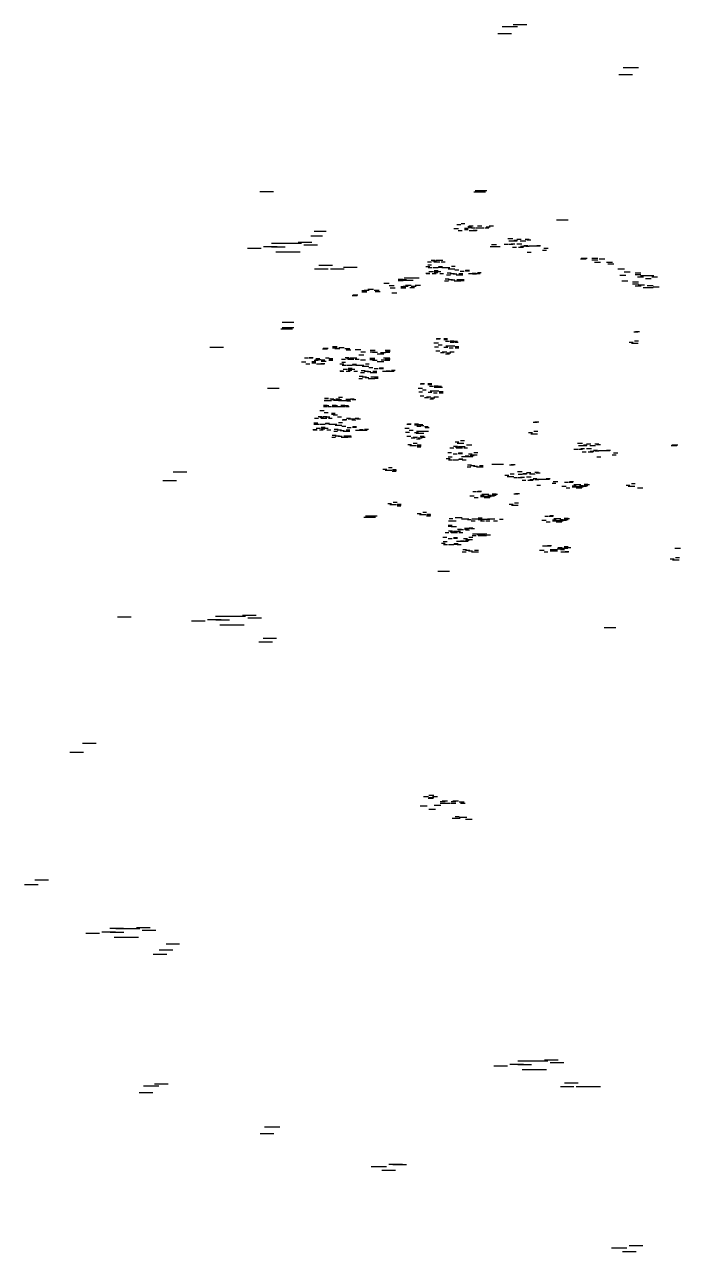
# Model space of a CAD drawing. Header units: metres. Extents: x 2661608.4 to 2661647.8, y 1209465.2 to 1209500.7.
# Drawn here: x 2661608.44 to 2661625.27, y 1209469.25 to 1209500.73 of the extents above; entities that cross this region are included whole.
import ezdxf

# ---------------------------------------------------------------- set-up
doc = ezdxf.new("R2010")
doc.units = ezdxf.units.M

msp = doc.modelspace()

# ---------------------------------------------------------------- linework, layer by layer
for p, q in [((2661620.687, 1209500.676), (2661621.037, 1209500.676)), ((2661620.731, 1209500.676), (2661621.081, 1209500.676)), ((2661620.971, 1209500.73), (2661621.321, 1209500.73)), ((2661620.577, 1209500.503), (2661620.927, 1209500.503)), ((2661623.795, 1209499.624), (2661624.145, 1209499.624)), ((2661623.839, 1209499.624), (2661624.189, 1209499.624)), ((2661623.685, 1209499.451), (2661624.035, 1209499.451)), ((2661614.474, 1209496.45), (2661614.824, 1209496.45)), ((2661620.001, 1209496.47), (2661620.301, 1209496.47)), ((2661619.961, 1209496.434), (2661620.261, 1209496.434)), ((2661619.453, 1209495.493), (2661619.553, 1209495.493)), ((2661619.467, 1209495.493), (2661619.567, 1209495.493)), ((2661619.526, 1209495.597), (2661619.626, 1209495.597)), ((2661619.636, 1209495.629), (2661619.736, 1209495.629)), ((2661619.722, 1209495.503), (2661619.822, 1209495.503)), ((2661619.806, 1209495.544), (2661619.906, 1209495.544)), ((2661619.818, 1209495.524), (2661619.918, 1209495.524)), ((2661619.832, 1209495.561), (2661619.932, 1209495.561)), ((2661619.844, 1209495.561), (2661619.944, 1209495.561)), ((2661619.905, 1209495.512), (2661620.005, 1209495.512)), ((2661620.025, 1209495.512), (2661620.125, 1209495.512)), ((2661620.057, 1209495.561), (2661620.157, 1209495.561)), ((2661620.069, 1209495.561), (2661620.169, 1209495.561)), ((2661620.13, 1209495.512), (2661620.23, 1209495.512)), ((2661620.251, 1209495.512), (2661620.351, 1209495.512)), ((2661620.282, 1209495.538), (2661620.382, 1209495.538)), ((2661620.36, 1209495.561), (2661620.46, 1209495.561)), ((2661620.372, 1209495.561), (2661620.472, 1209495.561)), ((2661622.084, 1209495.716), (2661622.384, 1209495.716)), ((2661615.784, 1209495.306), (2661616.084, 1209495.306)), ((2661615.871, 1209495.429), (2661616.171, 1209495.429)), ((2661619.566, 1209495.444), (2661619.666, 1209495.444)), ((2661619.722, 1209495.473), (2661619.822, 1209495.473)), ((2661619.841, 1209495.444), (2661619.941, 1209495.444)), ((2661619.935, 1209495.444), (2661620.035, 1209495.444)), ((2661619.948, 1209495.456), (2661620.048, 1209495.456)), ((2661620.839, 1209495.243), (2661620.939, 1209495.243)), ((2661620.865, 1209495.243), (2661620.965, 1209495.243)), ((2661620.974, 1209495.183), (2661621.074, 1209495.183)), ((2661620.987, 1209495.195), (2661621.087, 1209495.195)), ((2661621.069, 1209495.219), (2661621.169, 1209495.219)), ((2661621.081, 1209495.219), (2661621.181, 1209495.219)), ((2661621.151, 1209495.183), (2661621.251, 1209495.183)), ((2661621.197, 1209495.183), (2661621.297, 1209495.183)), ((2661621.284, 1209495.226), (2661621.384, 1209495.226)), ((2661621.325, 1209495.206), (2661621.425, 1209495.206)), ((2661614.155, 1209494.995), (2661614.505, 1209494.995)), ((2661614.569, 1209495.033), (2661614.919, 1209495.033)), ((2661614.773, 1209495.122), (2661615.123, 1209495.122)), ((2661614.776, 1209495.026), (2661615.126, 1209495.026)), ((2661614.883, 1209494.898), (2661615.233, 1209494.898)), ((2661614.922, 1209495.12), (2661615.272, 1209495.12)), ((2661615.155, 1209494.898), (2661615.505, 1209494.898)), ((2661615.194, 1209495.12), (2661615.544, 1209495.12)), ((2661615.459, 1209495.146), (2661615.809, 1209495.146)), ((2661615.6, 1209495.076), (2661615.95, 1209495.076)), ((2661620.385, 1209495.035), (2661620.51, 1209495.035)), ((2661620.421, 1209495.086), (2661620.546, 1209495.086)), ((2661620.516, 1209495.035), (2661620.641, 1209495.035)), ((2661620.744, 1209495.091), (2661620.844, 1209495.091)), ((2661620.861, 1209495.177), (2661620.961, 1209495.177)), ((2661620.861, 1209495.091), (2661620.961, 1209495.091)), ((2661620.919, 1209495.102), (2661621.019, 1209495.102)), ((2661620.959, 1209495.018), (2661621.059, 1209495.018)), ((2661621.068, 1209495.105), (2661621.168, 1209495.105)), ((2661621.094, 1209495.105), (2661621.194, 1209495.105)), ((2661621.106, 1209495.018), (2661621.206, 1209495.018)), ((2661621.136, 1209495.018), (2661621.236, 1209495.018)), ((2661621.162, 1209495.04), (2661621.262, 1209495.04)), ((2661621.246, 1209495.062), (2661621.346, 1209495.062)), ((2661621.287, 1209495.042), (2661621.387, 1209495.042)), ((2661621.334, 1209494.892), (2661621.434, 1209494.892)), ((2661621.372, 1209495.049), (2661621.472, 1209495.049)), ((2661621.472, 1209495.049), (2661621.572, 1209495.049)), ((2661621.565, 1209495.049), (2661621.665, 1209495.049)), ((2661621.578, 1209495.06), (2661621.678, 1209495.06)), ((2661621.729, 1209494.942), (2661621.829, 1209494.942)), ((2661621.76, 1209494.991), (2661621.86, 1209494.991)), ((2661621.773, 1209494.991), (2661621.873, 1209494.991)), ((2661615.99, 1209494.552), (2661616.34, 1209494.552)), ((2661618.774, 1209494.645), (2661618.874, 1209494.645)), ((2661618.781, 1209494.568), (2661618.881, 1209494.568)), ((2661618.867, 1209494.688), (2661618.967, 1209494.688)), ((2661618.907, 1209494.668), (2661619.007, 1209494.668)), ((2661618.935, 1209494.645), (2661619.035, 1209494.645)), ((2661618.993, 1209494.682), (2661619.093, 1209494.682)), ((2661618.993, 1209494.645), (2661619.093, 1209494.645)), ((2661619.055, 1209494.681), (2661619.155, 1209494.681)), ((2661619.067, 1209494.681), (2661619.167, 1209494.681)), ((2661619.129, 1209494.645), (2661619.229, 1209494.645)), ((2661622.698, 1209494.715), (2661622.848, 1209494.715)), ((2661622.718, 1209494.733), (2661622.868, 1209494.733)), ((2661622.991, 1209494.736), (2661623.141, 1209494.736)), ((2661622.991, 1209494.691), (2661623.141, 1209494.691)), ((2661623.06, 1209494.63), (2661623.21, 1209494.63)), ((2661623.178, 1209494.72), (2661623.328, 1209494.72)), ((2661623.369, 1209494.63), (2661623.519, 1209494.63)), ((2661623.403, 1209494.59), (2661623.553, 1209494.59)), ((2661615.879, 1209494.46), (2661616.229, 1209494.46)), ((2661616.286, 1209494.46), (2661616.636, 1209494.46)), ((2661616.623, 1209494.501), (2661616.973, 1209494.501)), ((2661618.73, 1209494.352), (2661618.83, 1209494.352)), ((2661618.731, 1209494.525), (2661618.831, 1209494.525)), ((2661618.739, 1209494.34), (2661618.839, 1209494.34)), ((2661618.79, 1209494.493), (2661618.89, 1209494.493)), ((2661618.813, 1209494.39), (2661618.913, 1209494.39)), ((2661618.826, 1209494.39), (2661618.926, 1209494.39)), ((2661618.898, 1209494.34), (2661618.998, 1209494.34)), ((2661618.911, 1209494.493), (2661619.011, 1209494.493)), ((2661618.942, 1209494.369), (2661619.042, 1209494.369)), ((2661618.946, 1209494.415), (2661619.046, 1209494.415)), ((2661618.949, 1209494.493), (2661619.049, 1209494.493)), ((2661618.949, 1209494.395), (2661619.049, 1209494.395)), ((2661619.007, 1209494.39), (2661619.107, 1209494.39)), ((2661619.02, 1209494.39), (2661619.12, 1209494.39)), ((2661619.046, 1209494.504), (2661619.146, 1209494.504)), ((2661619.059, 1209494.519), (2661619.159, 1209494.519)), ((2661619.088, 1209494.34), (2661619.188, 1209494.34)), ((2661619.14, 1209494.493), (2661619.24, 1209494.493)), ((2661619.248, 1209494.493), (2661619.348, 1209494.493)), ((2661619.266, 1209494.308), (2661619.366, 1209494.308)), ((2661619.28, 1209494.361), (2661619.38, 1209494.361)), ((2661619.305, 1209494.465), (2661619.405, 1209494.465)), ((2661619.353, 1209494.345), (2661619.453, 1209494.345)), ((2661619.366, 1209494.345), (2661619.466, 1209494.345)), ((2661619.376, 1209494.465), (2661619.476, 1209494.465)), ((2661619.387, 1209494.529), (2661619.487, 1209494.529)), ((2661619.431, 1209494.33), (2661619.531, 1209494.33)), ((2661619.475, 1209494.438), (2661619.575, 1209494.438)), ((2661619.509, 1209494.308), (2661619.609, 1209494.308)), ((2661619.58, 1209494.344), (2661619.68, 1209494.344)), ((2661619.58, 1209494.308), (2661619.68, 1209494.308)), ((2661619.614, 1209494.406), (2661619.714, 1209494.406)), ((2661619.745, 1209494.42), (2661619.845, 1209494.42)), ((2661619.75, 1209494.413), (2661619.85, 1209494.413)), ((2661619.753, 1209494.429), (2661619.853, 1209494.429)), ((2661619.828, 1209494.339), (2661619.928, 1209494.339)), ((2661619.924, 1209494.35), (2661620.024, 1209494.35)), ((2661619.931, 1209494.337), (2661620.031, 1209494.337)), ((2661620.022, 1209494.339), (2661620.122, 1209494.339)), ((2661620.054, 1209494.365), (2661620.154, 1209494.365)), ((2661623.657, 1209494.461), (2661623.807, 1209494.461)), ((2661623.677, 1209494.461), (2661623.827, 1209494.461)), ((2661623.711, 1209494.301), (2661623.861, 1209494.301)), ((2661623.825, 1209494.388), (2661623.975, 1209494.388)), ((2661624.099, 1209494.361), (2661624.249, 1209494.361)), ((2661624.099, 1209494.315), (2661624.249, 1209494.315)), ((2661624.166, 1209494.26), (2661624.316, 1209494.26)), ((2661624.238, 1209494.289), (2661624.388, 1209494.289)), ((2661624.257, 1209494.289), (2661624.407, 1209494.289)), ((2661624.413, 1209494.289), (2661624.563, 1209494.289)), ((2661624.432, 1209494.289), (2661624.582, 1209494.289)), ((2661624.53, 1209494.254), (2661624.68, 1209494.254)), ((2661617.247, 1209493.94), (2661617.372, 1209493.94)), ((2661617.262, 1209493.94), (2661617.387, 1209493.94)), ((2661617.651, 1209494.095), (2661617.776, 1209494.095)), ((2661617.668, 1209494.095), (2661617.793, 1209494.095)), ((2661617.791, 1209494.035), (2661617.916, 1209494.035)), ((2661617.821, 1209493.975), (2661617.946, 1209493.975)), ((2661618.022, 1209494.198), (2661618.147, 1209494.198)), ((2661618.022, 1209494.16), (2661618.147, 1209494.16)), ((2661618.095, 1209494.011), (2661618.22, 1209494.011)), ((2661618.095, 1209493.973), (2661618.22, 1209493.973)), ((2661618.114, 1209494.191), (2661618.239, 1209494.191)), ((2661618.152, 1209494.019), (2661618.277, 1209494.019)), ((2661618.162, 1209494.169), (2661618.287, 1209494.169)), ((2661618.176, 1209494.231), (2661618.301, 1209494.231)), ((2661618.192, 1209494.231), (2661618.317, 1209494.231)), ((2661618.212, 1209494.044), (2661618.337, 1209494.044)), ((2661618.228, 1209494.044), (2661618.353, 1209494.044)), ((2661618.282, 1209494.169), (2661618.407, 1209494.169)), ((2661618.318, 1209493.982), (2661618.443, 1209493.982)), ((2661618.322, 1209494.231), (2661618.447, 1209494.231)), ((2661618.338, 1209494.231), (2661618.463, 1209494.231)), ((2661618.358, 1209494.015), (2661618.483, 1209494.015)), ((2661618.419, 1209494.231), (2661618.544, 1209494.231)), ((2661618.435, 1209494.231), (2661618.56, 1209494.231)), ((2661618.455, 1209494.044), (2661618.58, 1209494.044)), ((2661618.471, 1209494.044), (2661618.596, 1209494.044)), ((2661619.215, 1209494.156), (2661619.315, 1209494.156)), ((2661619.228, 1209494.209), (2661619.328, 1209494.209)), ((2661619.302, 1209494.192), (2661619.402, 1209494.192)), ((2661619.315, 1209494.192), (2661619.415, 1209494.192)), ((2661619.379, 1209494.178), (2661619.479, 1209494.178)), ((2661619.458, 1209494.156), (2661619.558, 1209494.156)), ((2661619.529, 1209494.191), (2661619.629, 1209494.191)), ((2661619.529, 1209494.156), (2661619.629, 1209494.156)), ((2661619.617, 1209494.192), (2661619.717, 1209494.192)), ((2661619.618, 1209494.165), (2661619.718, 1209494.165)), ((2661623.764, 1209494.151), (2661623.914, 1209494.151)), ((2661624.038, 1209494.127), (2661624.188, 1209494.127)), ((2661624.038, 1209494.081), (2661624.188, 1209494.081)), ((2661624.105, 1209494.026), (2661624.255, 1209494.026)), ((2661624.177, 1209494.055), (2661624.327, 1209494.055)), ((2661624.196, 1209494.055), (2661624.346, 1209494.055)), ((2661624.304, 1209493.981), (2661624.454, 1209493.981)), ((2661624.365, 1209494.215), (2661624.515, 1209494.215)), ((2661624.411, 1209494.034), (2661624.561, 1209494.034)), ((2661624.411, 1209493.981), (2661624.561, 1209493.981)), ((2661624.565, 1209493.999), (2661624.715, 1209493.999)), ((2661616.845, 1209493.781), (2661616.97, 1209493.781)), ((2661616.862, 1209493.796), (2661616.987, 1209493.796)), ((2661617.091, 1209493.907), (2661617.216, 1209493.907)), ((2661617.091, 1209493.869), (2661617.216, 1209493.869)), ((2661617.15, 1209493.911), (2661617.275, 1209493.911)), ((2661617.407, 1209493.911), (2661617.532, 1209493.911)), ((2661617.435, 1209493.878), (2661617.56, 1209493.878)), ((2661617.864, 1209493.85), (2661617.989, 1209493.85)), ((2661615.048, 1209493.097), (2661615.348, 1209493.097)), ((2661615.009, 1209492.923), (2661615.309, 1209492.923)), ((2661615.048, 1209492.959), (2661615.348, 1209492.959)), ((2661618.995, 1209492.663), (2661619.095, 1209492.663)), ((2661619.008, 1209492.675), (2661619.108, 1209492.675)), ((2661619.19, 1209492.677), (2661619.29, 1209492.677)), ((2661624.072, 1209492.849), (2661624.172, 1209492.849)), ((2661624.115, 1209492.854), (2661624.215, 1209492.854)), ((2661613.19, 1209492.45), (2661613.54, 1209492.45)), ((2661616.081, 1209492.413), (2661616.206, 1209492.413)), ((2661616.098, 1209492.428), (2661616.223, 1209492.428)), ((2661616.334, 1209492.469), (2661616.459, 1209492.469)), ((2661616.334, 1209492.431), (2661616.459, 1209492.431)), ((2661616.399, 1209492.414), (2661616.524, 1209492.414)), ((2661616.496, 1209492.443), (2661616.621, 1209492.443)), ((2661616.511, 1209492.443), (2661616.636, 1209492.443)), ((2661616.656, 1209492.414), (2661616.781, 1209492.414)), ((2661616.684, 1209492.381), (2661616.809, 1209492.381)), ((2661616.921, 1209492.39), (2661617.046, 1209492.39)), ((2661616.938, 1209492.39), (2661617.063, 1209492.39)), ((2661617.304, 1209492.373), (2661617.429, 1209492.373)), ((2661617.691, 1209492.379), (2661617.816, 1209492.379)), ((2661617.694, 1209492.353), (2661617.819, 1209492.353)), ((2661618.939, 1209492.559), (2661619.039, 1209492.559)), ((2661618.953, 1209492.559), (2661619.053, 1209492.559)), ((2661618.958, 1209492.458), (2661619.058, 1209492.458)), ((2661618.992, 1209492.358), (2661619.092, 1209492.358)), ((2661619.052, 1209492.511), (2661619.152, 1209492.511)), ((2661619.19, 1209492.646), (2661619.29, 1209492.646)), ((2661619.196, 1209492.45), (2661619.296, 1209492.45)), ((2661619.236, 1209492.606), (2661619.336, 1209492.606)), ((2661619.248, 1209492.483), (2661619.348, 1209492.483)), ((2661619.261, 1209492.483), (2661619.361, 1209492.483)), ((2661619.333, 1209492.433), (2661619.433, 1209492.433)), ((2661619.353, 1209492.615), (2661619.453, 1209492.615)), ((2661619.353, 1209492.579), (2661619.453, 1209492.579)), ((2661619.365, 1209492.483), (2661619.465, 1209492.483)), ((2661619.377, 1209492.483), (2661619.477, 1209492.483)), ((2661619.442, 1209492.606), (2661619.542, 1209492.606)), ((2661619.465, 1209492.579), (2661619.565, 1209492.579)), ((2661619.482, 1209492.469), (2661619.582, 1209492.469)), ((2661619.482, 1209492.433), (2661619.582, 1209492.433)), ((2661623.951, 1209492.58), (2661624.051, 1209492.58)), ((2661624.009, 1209492.552), (2661624.109, 1209492.552)), ((2661624.079, 1209492.553), (2661624.179, 1209492.553)), ((2661624.09, 1209492.616), (2661624.19, 1209492.616)), ((2661615.542, 1209492.073), (2661615.642, 1209492.073)), ((2661615.556, 1209492.073), (2661615.656, 1209492.073)), ((2661615.615, 1209492.177), (2661615.715, 1209492.177)), ((2661615.73, 1209492.177), (2661615.83, 1209492.177)), ((2661615.743, 1209492.189), (2661615.843, 1209492.189)), ((2661615.811, 1209492.083), (2661615.911, 1209492.083)), ((2661615.811, 1209492.053), (2661615.911, 1209492.053)), ((2661615.864, 1209492.122), (2661615.964, 1209492.122)), ((2661615.895, 1209492.125), (2661615.995, 1209492.125)), ((2661615.914, 1209492.165), (2661616.014, 1209492.165)), ((2661615.928, 1209492.139), (2661616.028, 1209492.139)), ((2661615.941, 1209492.139), (2661616.041, 1209492.139)), ((2661616.037, 1209492.036), (2661616.137, 1209492.036)), ((2661616.045, 1209492.125), (2661616.145, 1209492.125)), ((2661616.045, 1209492.09), (2661616.145, 1209492.09)), ((2661616.079, 1209492.09), (2661616.179, 1209492.09)), ((2661616.154, 1209492.177), (2661616.254, 1209492.177)), ((2661616.243, 1209492.119), (2661616.343, 1209492.119)), ((2661616.247, 1209492.165), (2661616.347, 1209492.165)), ((2661616.25, 1209492.144), (2661616.35, 1209492.144)), ((2661616.568, 1209492.14), (2661616.668, 1209492.14)), ((2661616.575, 1209492.064), (2661616.675, 1209492.064)), ((2661616.661, 1209492.184), (2661616.761, 1209492.184)), ((2661616.701, 1209492.164), (2661616.801, 1209492.164)), ((2661616.729, 1209492.14), (2661616.829, 1209492.14)), ((2661616.787, 1209492.177), (2661616.887, 1209492.177)), ((2661616.787, 1209492.14), (2661616.887, 1209492.14)), ((2661616.849, 1209492.177), (2661616.949, 1209492.177)), ((2661616.861, 1209492.177), (2661616.961, 1209492.177)), ((2661616.923, 1209492.14), (2661617.023, 1209492.14)), ((2661617.013, 1209492.252), (2661617.138, 1209492.252)), ((2661617.056, 1209492.127), (2661617.181, 1209492.127)), ((2661617.061, 1209492.329), (2661617.186, 1209492.329)), ((2661617.299, 1209492.172), (2661617.424, 1209492.172)), ((2661617.299, 1209492.134), (2661617.424, 1209492.134)), ((2661617.304, 1209492.335), (2661617.429, 1209492.335)), ((2661617.362, 1209492.121), (2661617.487, 1209492.121)), ((2661617.367, 1209492.322), (2661617.492, 1209492.322)), ((2661617.48, 1209492.084), (2661617.605, 1209492.084)), ((2661617.485, 1209492.285), (2661617.61, 1209492.285)), ((2661617.528, 1209492.084), (2661617.653, 1209492.084)), ((2661617.533, 1209492.285), (2661617.658, 1209492.285)), ((2661617.573, 1209492.318), (2661617.698, 1209492.318)), ((2661617.584, 1209492.124), (2661617.709, 1209492.124)), ((2661617.647, 1209492.178), (2661617.772, 1209492.178)), ((2661617.68, 1209492.12), (2661617.805, 1209492.12)), ((2661617.685, 1209492.177), (2661617.81, 1209492.177)), ((2661617.686, 1209492.321), (2661617.811, 1209492.321)), ((2661617.688, 1209492.151), (2661617.813, 1209492.151)), ((2661619.106, 1209492.314), (2661619.206, 1209492.314)), ((2661619.154, 1209492.333), (2661619.254, 1209492.333)), ((2661619.167, 1209492.333), (2661619.267, 1209492.333)), ((2661619.239, 1209492.284), (2661619.339, 1209492.284)), ((2661619.271, 1209492.31), (2661619.371, 1209492.31)), ((2661619.348, 1209492.333), (2661619.448, 1209492.333)), ((2661619.361, 1209492.333), (2661619.461, 1209492.333)), ((2661615.655, 1209492.025), (2661615.755, 1209492.025)), ((2661615.93, 1209492.025), (2661616.03, 1209492.025)), ((2661616.024, 1209492.025), (2661616.124, 1209492.025)), ((2661616.524, 1209491.848), (2661616.624, 1209491.848)), ((2661616.525, 1209492.021), (2661616.625, 1209492.021)), ((2661616.532, 1209491.836), (2661616.632, 1209491.836)), ((2661616.584, 1209491.988), (2661616.684, 1209491.988)), ((2661616.607, 1209491.885), (2661616.707, 1209491.885)), ((2661616.62, 1209491.885), (2661616.72, 1209491.885)), ((2661616.692, 1209491.836), (2661616.792, 1209491.836)), ((2661616.705, 1209491.988), (2661616.805, 1209491.988)), ((2661616.736, 1209491.865), (2661616.836, 1209491.865)), ((2661616.74, 1209491.911), (2661616.84, 1209491.911)), ((2661616.742, 1209491.89), (2661616.842, 1209491.89)), ((2661616.743, 1209491.988), (2661616.843, 1209491.988)), ((2661616.801, 1209491.885), (2661616.901, 1209491.885)), ((2661616.814, 1209491.885), (2661616.914, 1209491.885)), ((2661616.84, 1209492), (2661616.94, 1209492)), ((2661616.853, 1209492.014), (2661616.953, 1209492.014)), ((2661616.882, 1209491.836), (2661616.982, 1209491.836)), ((2661616.934, 1209491.988), (2661617.034, 1209491.988)), ((2661617.042, 1209491.989), (2661617.142, 1209491.989)), ((2661617.06, 1209491.804), (2661617.16, 1209491.804)), ((2661617.073, 1209491.856), (2661617.173, 1209491.856)), ((2661617.099, 1209491.961), (2661617.199, 1209491.961)), ((2661617.147, 1209491.84), (2661617.247, 1209491.84)), ((2661617.16, 1209491.84), (2661617.26, 1209491.84)), ((2661617.17, 1209491.961), (2661617.27, 1209491.961)), ((2661617.181, 1209492.024), (2661617.281, 1209492.024)), ((2661617.225, 1209491.826), (2661617.325, 1209491.826)), ((2661617.269, 1209491.934), (2661617.369, 1209491.934)), ((2661617.303, 1209491.804), (2661617.403, 1209491.804)), ((2661617.374, 1209491.839), (2661617.474, 1209491.839)), ((2661617.374, 1209491.804), (2661617.474, 1209491.804)), ((2661617.408, 1209491.901), (2661617.508, 1209491.901)), ((2661617.538, 1209491.916), (2661617.638, 1209491.916)), ((2661617.544, 1209491.909), (2661617.644, 1209491.909)), ((2661617.547, 1209491.925), (2661617.647, 1209491.925)), ((2661617.622, 1209491.834), (2661617.722, 1209491.834)), ((2661617.718, 1209491.846), (2661617.818, 1209491.846)), ((2661617.725, 1209491.833), (2661617.825, 1209491.833)), ((2661617.816, 1209491.834), (2661617.916, 1209491.834)), ((2661617.848, 1209491.86), (2661617.948, 1209491.86)), ((2661617.009, 1209491.652), (2661617.109, 1209491.652)), ((2661617.022, 1209491.704), (2661617.122, 1209491.704)), ((2661617.096, 1209491.688), (2661617.196, 1209491.688)), ((2661617.108, 1209491.688), (2661617.208, 1209491.688)), ((2661617.173, 1209491.673), (2661617.273, 1209491.673)), ((2661617.251, 1209491.652), (2661617.351, 1209491.652)), ((2661617.323, 1209491.687), (2661617.423, 1209491.687)), ((2661617.323, 1209491.652), (2661617.423, 1209491.652)), ((2661617.411, 1209491.688), (2661617.511, 1209491.688)), ((2661617.412, 1209491.661), (2661617.512, 1209491.661)), ((2661618.532, 1209491.404), (2661618.632, 1209491.404)), ((2661618.545, 1209491.404), (2661618.645, 1209491.404)), ((2661618.587, 1209491.508), (2661618.687, 1209491.508)), ((2661618.6, 1209491.519), (2661618.7, 1209491.519)), ((2661618.783, 1209491.522), (2661618.883, 1209491.522)), ((2661618.783, 1209491.491), (2661618.883, 1209491.491)), ((2661618.829, 1209491.451), (2661618.929, 1209491.451)), ((2661618.946, 1209491.459), (2661619.046, 1209491.459)), ((2661618.946, 1209491.424), (2661619.046, 1209491.424)), ((2661619.035, 1209491.451), (2661619.135, 1209491.451)), ((2661619.057, 1209491.424), (2661619.157, 1209491.424)), ((2661614.672, 1209491.396), (2661614.972, 1209491.396)), ((2661616.134, 1209491.142), (2661616.234, 1209491.142)), ((2661616.134, 1209491.096), (2661616.234, 1209491.096)), ((2661616.269, 1209491.127), (2661616.369, 1209491.127)), ((2661616.309, 1209491.107), (2661616.409, 1209491.107)), ((2661616.364, 1209491.095), (2661616.464, 1209491.095)), ((2661616.403, 1209491.095), (2661616.503, 1209491.095)), ((2661616.424, 1209491.127), (2661616.524, 1209491.127)), ((2661616.465, 1209491.107), (2661616.565, 1209491.107)), ((2661616.493, 1209491.17), (2661616.593, 1209491.17)), ((2661616.679, 1209491.12), (2661616.779, 1209491.12)), ((2661616.68, 1209491.093), (2661616.78, 1209491.093)), ((2661616.718, 1209491.121), (2661616.818, 1209491.121)), ((2661616.797, 1209491.127), (2661616.897, 1209491.127)), ((2661616.838, 1209491.107), (2661616.938, 1209491.107)), ((2661618.55, 1209491.303), (2661618.65, 1209491.303)), ((2661618.584, 1209491.203), (2661618.684, 1209491.203)), ((2661618.644, 1209491.355), (2661618.744, 1209491.355)), ((2661618.698, 1209491.159), (2661618.798, 1209491.159)), ((2661618.746, 1209491.178), (2661618.846, 1209491.178)), ((2661618.759, 1209491.178), (2661618.859, 1209491.178)), ((2661618.788, 1209491.294), (2661618.888, 1209491.294)), ((2661618.831, 1209491.129), (2661618.931, 1209491.129)), ((2661618.84, 1209491.328), (2661618.94, 1209491.328)), ((2661618.853, 1209491.328), (2661618.953, 1209491.328)), ((2661618.863, 1209491.155), (2661618.963, 1209491.155)), ((2661618.925, 1209491.278), (2661619.025, 1209491.278)), ((2661618.94, 1209491.178), (2661619.04, 1209491.178)), ((2661618.953, 1209491.178), (2661619.053, 1209491.178)), ((2661618.957, 1209491.328), (2661619.057, 1209491.328)), ((2661618.969, 1209491.328), (2661619.069, 1209491.328)), ((2661619.074, 1209491.313), (2661619.174, 1209491.313)), ((2661619.074, 1209491.278), (2661619.174, 1209491.278)), ((2661616.015, 1209490.828), (2661616.115, 1209490.828)), ((2661616.028, 1209490.828), (2661616.128, 1209490.828)), ((2661616.105, 1209490.967), (2661616.205, 1209490.967)), ((2661616.105, 1209490.932), (2661616.205, 1209490.932)), ((2661616.121, 1209491.084), (2661616.221, 1209491.084)), ((2661616.127, 1209490.78), (2661616.227, 1209490.78)), ((2661616.143, 1209490.958), (2661616.243, 1209490.958)), ((2661616.213, 1209491.084), (2661616.313, 1209491.084)), ((2661616.216, 1209490.932), (2661616.316, 1209490.932)), ((2661616.33, 1209490.967), (2661616.43, 1209490.967)), ((2661616.33, 1209490.932), (2661616.43, 1209490.932)), ((2661616.368, 1209490.958), (2661616.468, 1209490.958)), ((2661616.441, 1209490.932), (2661616.541, 1209490.932)), ((2661616.493, 1209491.084), (2661616.593, 1209491.084)), ((2661616.524, 1209491.084), (2661616.624, 1209491.084)), ((2661616.555, 1209490.967), (2661616.655, 1209490.967)), ((2661616.555, 1209490.932), (2661616.655, 1209490.932)), ((2661616.601, 1209491.084), (2661616.701, 1209491.084)), ((2661616.644, 1209490.958), (2661616.744, 1209490.958)), ((2661616.667, 1209490.932), (2661616.767, 1209490.932)), ((2661616.708, 1209491.078), (2661616.808, 1209491.078)), ((2661615.86, 1209490.515), (2661615.96, 1209490.515)), ((2661615.86, 1209490.48), (2661615.96, 1209490.48)), ((2661615.878, 1209490.632), (2661615.978, 1209490.632)), ((2661615.893, 1209490.48), (2661615.993, 1209490.48)), ((2661615.97, 1209490.675), (2661616.07, 1209490.675)), ((2661616.01, 1209490.655), (2661616.11, 1209490.655)), ((2661616.014, 1209490.48), (2661616.114, 1209490.48)), ((2661616.038, 1209490.632), (2661616.138, 1209490.632)), ((2661616.052, 1209490.48), (2661616.152, 1209490.48)), ((2661616.096, 1209490.669), (2661616.196, 1209490.669)), ((2661616.096, 1209490.632), (2661616.196, 1209490.632)), ((2661616.149, 1209490.491), (2661616.249, 1209490.491)), ((2661616.158, 1209490.668), (2661616.258, 1209490.668)), ((2661616.162, 1209490.506), (2661616.262, 1209490.506)), ((2661616.171, 1209490.668), (2661616.271, 1209490.668)), ((2661616.232, 1209490.632), (2661616.332, 1209490.632)), ((2661616.243, 1209490.48), (2661616.343, 1209490.48)), ((2661616.31, 1209490.761), (2661616.41, 1209490.761)), ((2661616.31, 1209490.731), (2661616.41, 1209490.731)), ((2661616.351, 1209490.48), (2661616.451, 1209490.48)), ((2661616.357, 1209490.712), (2661616.457, 1209490.712)), ((2661616.37, 1209490.712), (2661616.47, 1209490.712)), ((2661616.469, 1209490.664), (2661616.569, 1209490.664)), ((2661616.49, 1209490.516), (2661616.59, 1209490.516)), ((2661616.589, 1209490.587), (2661616.689, 1209490.587)), ((2661616.602, 1209490.598), (2661616.702, 1209490.598)), ((2661616.697, 1209490.63), (2661616.797, 1209490.63)), ((2661616.737, 1209490.61), (2661616.837, 1209490.61)), ((2661616.813, 1209490.613), (2661616.913, 1209490.613)), ((2661616.835, 1209490.587), (2661616.935, 1209490.587)), ((2661616.915, 1209490.63), (2661617.015, 1209490.63)), ((2661616.955, 1209490.61), (2661617.055, 1209490.61)), ((2661618.247, 1209490.475), (2661618.347, 1209490.475)), ((2661618.26, 1209490.487), (2661618.36, 1209490.487)), ((2661618.442, 1209490.489), (2661618.542, 1209490.489)), ((2661618.442, 1209490.459), (2661618.542, 1209490.459)), ((2661618.552, 1209490.467), (2661618.652, 1209490.467)), ((2661621.489, 1209490.529), (2661621.589, 1209490.529)), ((2661621.532, 1209490.533), (2661621.632, 1209490.533)), ((2661615.833, 1209490.339), (2661615.933, 1209490.339)), ((2661615.842, 1209490.327), (2661615.942, 1209490.327)), ((2661615.916, 1209490.377), (2661616.016, 1209490.377)), ((2661615.929, 1209490.377), (2661616.029, 1209490.377)), ((2661616.001, 1209490.327), (2661616.101, 1209490.327)), ((2661616.045, 1209490.356), (2661616.145, 1209490.356)), ((2661616.049, 1209490.402), (2661616.149, 1209490.402)), ((2661616.052, 1209490.382), (2661616.152, 1209490.382)), ((2661616.111, 1209490.377), (2661616.211, 1209490.377)), ((2661616.123, 1209490.377), (2661616.223, 1209490.377)), ((2661616.192, 1209490.327), (2661616.292, 1209490.327)), ((2661616.318, 1209490.143), (2661616.418, 1209490.143)), ((2661616.331, 1209490.196), (2661616.431, 1209490.196)), ((2661616.37, 1209490.295), (2661616.47, 1209490.295)), ((2661616.383, 1209490.348), (2661616.483, 1209490.348)), ((2661616.405, 1209490.179), (2661616.505, 1209490.179)), ((2661616.409, 1209490.452), (2661616.509, 1209490.452)), ((2661616.418, 1209490.179), (2661616.518, 1209490.179)), ((2661616.457, 1209490.332), (2661616.557, 1209490.332)), ((2661616.469, 1209490.332), (2661616.569, 1209490.332)), ((2661616.479, 1209490.452), (2661616.579, 1209490.452)), ((2661616.482, 1209490.165), (2661616.582, 1209490.165)), ((2661616.534, 1209490.317), (2661616.634, 1209490.317)), ((2661616.561, 1209490.143), (2661616.661, 1209490.143)), ((2661616.578, 1209490.425), (2661616.678, 1209490.425)), ((2661616.612, 1209490.295), (2661616.712, 1209490.295)), ((2661616.632, 1209490.178), (2661616.732, 1209490.178)), ((2661616.632, 1209490.143), (2661616.732, 1209490.143)), ((2661616.684, 1209490.331), (2661616.784, 1209490.331)), ((2661616.684, 1209490.295), (2661616.784, 1209490.295)), ((2661616.717, 1209490.393), (2661616.817, 1209490.393)), ((2661616.72, 1209490.18), (2661616.82, 1209490.18)), ((2661616.721, 1209490.152), (2661616.821, 1209490.152)), ((2661616.848, 1209490.407), (2661616.948, 1209490.407)), ((2661616.853, 1209490.4), (2661616.953, 1209490.4)), ((2661616.856, 1209490.416), (2661616.956, 1209490.416)), ((2661616.931, 1209490.326), (2661617.031, 1209490.326)), ((2661617.027, 1209490.337), (2661617.127, 1209490.337)), ((2661617.035, 1209490.324), (2661617.135, 1209490.324)), ((2661617.126, 1209490.326), (2661617.226, 1209490.326)), ((2661617.157, 1209490.352), (2661617.257, 1209490.352)), ((2661618.191, 1209490.371), (2661618.291, 1209490.371)), ((2661618.205, 1209490.371), (2661618.305, 1209490.371)), ((2661618.209, 1209490.271), (2661618.309, 1209490.271)), ((2661618.244, 1209490.171), (2661618.344, 1209490.171)), ((2661618.303, 1209490.323), (2661618.403, 1209490.323)), ((2661618.406, 1209490.145), (2661618.506, 1209490.145)), ((2661618.418, 1209490.145), (2661618.518, 1209490.145)), ((2661618.445, 1209490.263), (2661618.545, 1209490.263)), ((2661618.484, 1209490.246), (2661618.584, 1209490.246)), ((2661618.495, 1209490.295), (2661618.595, 1209490.295)), ((2661618.502, 1209490.424), (2661618.602, 1209490.424)), ((2661618.507, 1209490.295), (2661618.607, 1209490.295)), ((2661618.566, 1209490.441), (2661618.666, 1209490.441)), ((2661618.578, 1209490.441), (2661618.678, 1209490.441)), ((2661618.579, 1209490.246), (2661618.679, 1209490.246)), ((2661618.586, 1209490.171), (2661618.686, 1209490.171)), ((2661618.6, 1209490.145), (2661618.7, 1209490.145)), ((2661618.611, 1209490.295), (2661618.711, 1209490.295)), ((2661618.613, 1209490.145), (2661618.713, 1209490.145)), ((2661618.624, 1209490.295), (2661618.724, 1209490.295)), ((2661618.689, 1209490.295), (2661618.789, 1209490.295)), ((2661618.694, 1209490.418), (2661618.794, 1209490.418)), ((2661618.702, 1209490.295), (2661618.802, 1209490.295)), ((2661618.717, 1209490.392), (2661618.817, 1209490.392)), ((2661621.368, 1209490.26), (2661621.468, 1209490.26)), ((2661621.426, 1209490.232), (2661621.526, 1209490.232)), ((2661621.496, 1209490.232), (2661621.596, 1209490.232)), ((2661621.507, 1209490.295), (2661621.607, 1209490.295)), ((2661618.267, 1209489.956), (2661618.367, 1209489.956)), ((2661618.325, 1209489.928), (2661618.425, 1209489.928)), ((2661618.358, 1209490.126), (2661618.458, 1209490.126)), ((2661618.395, 1209489.928), (2661618.495, 1209489.928)), ((2661618.407, 1209489.991), (2661618.507, 1209489.991)), ((2661618.49, 1209490.096), (2661618.59, 1209490.096)), ((2661618.507, 1209489.897), (2661618.607, 1209489.897)), ((2661618.511, 1209489.944), (2661618.611, 1209489.944)), ((2661618.513, 1209489.923), (2661618.613, 1209489.923)), ((2661618.536, 1209490.128), (2661618.636, 1209490.128)), ((2661619.351, 1209489.868), (2661619.451, 1209489.868)), ((2661619.443, 1209489.911), (2661619.543, 1209489.911)), ((2661619.481, 1209490.02), (2661619.581, 1209490.02)), ((2661619.483, 1209489.891), (2661619.583, 1209489.891)), ((2661619.511, 1209489.868), (2661619.611, 1209489.868)), ((2661619.539, 1209489.992), (2661619.639, 1209489.992)), ((2661619.569, 1209489.904), (2661619.669, 1209489.904)), ((2661619.569, 1209489.868), (2661619.669, 1209489.868)), ((2661619.609, 1209489.992), (2661619.709, 1209489.992)), ((2661619.62, 1209490.055), (2661619.72, 1209490.055)), ((2661619.631, 1209489.904), (2661619.731, 1209489.904)), ((2661619.644, 1209489.904), (2661619.744, 1209489.904)), ((2661619.705, 1209489.868), (2661619.805, 1209489.868)), ((2661619.772, 1209489.944), (2661619.872, 1209489.944)), ((2661619.815, 1209489.949), (2661619.915, 1209489.949)), ((2661622.532, 1209489.839), (2661622.632, 1209489.839)), ((2661622.627, 1209489.991), (2661622.727, 1209489.991)), ((2661622.649, 1209489.925), (2661622.749, 1209489.925)), ((2661622.649, 1209489.839), (2661622.749, 1209489.839)), ((2661622.653, 1209489.991), (2661622.753, 1209489.991)), ((2661622.706, 1209489.85), (2661622.806, 1209489.85)), ((2661622.762, 1209489.931), (2661622.862, 1209489.931)), ((2661622.775, 1209489.943), (2661622.875, 1209489.943)), ((2661622.856, 1209489.853), (2661622.956, 1209489.853)), ((2661622.857, 1209489.968), (2661622.957, 1209489.968)), ((2661622.869, 1209489.968), (2661622.969, 1209489.968)), ((2661622.882, 1209489.853), (2661622.982, 1209489.853)), ((2661622.939, 1209489.931), (2661623.039, 1209489.931)), ((2661622.985, 1209489.931), (2661623.085, 1209489.931)), ((2661623.072, 1209489.974), (2661623.172, 1209489.974)), ((2661623.113, 1209489.955), (2661623.213, 1209489.955)), ((2661625.025, 1209489.932), (2661625.175, 1209489.932)), ((2661625.045, 1209489.95), (2661625.195, 1209489.95)), ((2661619.256, 1209489.596), (2661619.356, 1209489.596)), ((2661619.294, 1209489.748), (2661619.394, 1209489.748)), ((2661619.306, 1209489.639), (2661619.406, 1209489.639)), ((2661619.315, 1209489.563), (2661619.415, 1209489.563)), ((2661619.433, 1209489.715), (2661619.533, 1209489.715)), ((2661619.436, 1209489.563), (2661619.536, 1209489.563)), ((2661619.474, 1209489.563), (2661619.574, 1209489.563)), ((2661619.563, 1209489.73), (2661619.663, 1209489.73)), ((2661619.569, 1209489.723), (2661619.669, 1209489.723)), ((2661619.571, 1209489.575), (2661619.671, 1209489.575)), ((2661619.572, 1209489.739), (2661619.672, 1209489.739)), ((2661619.584, 1209489.589), (2661619.684, 1209489.589)), ((2661619.647, 1209489.648), (2661619.747, 1209489.648)), ((2661619.665, 1209489.563), (2661619.765, 1209489.563)), ((2661619.743, 1209489.66), (2661619.843, 1209489.66)), ((2661619.75, 1209489.646), (2661619.85, 1209489.646)), ((2661619.824, 1209489.716), (2661619.924, 1209489.716)), ((2661619.841, 1209489.648), (2661619.941, 1209489.648)), ((2661619.873, 1209489.674), (2661619.973, 1209489.674)), ((2661619.882, 1209489.688), (2661619.982, 1209489.688)), ((2661619.952, 1209489.688), (2661620.052, 1209489.688)), ((2661619.963, 1209489.752), (2661620.063, 1209489.752)), ((2661622.747, 1209489.767), (2661622.847, 1209489.767)), ((2661622.894, 1209489.767), (2661622.994, 1209489.767)), ((2661622.924, 1209489.767), (2661623.024, 1209489.767)), ((2661622.95, 1209489.788), (2661623.05, 1209489.788)), ((2661623.034, 1209489.81), (2661623.134, 1209489.81)), ((2661623.074, 1209489.79), (2661623.174, 1209489.79)), ((2661623.121, 1209489.64), (2661623.221, 1209489.64)), ((2661623.159, 1209489.797), (2661623.259, 1209489.797)), ((2661623.26, 1209489.797), (2661623.36, 1209489.797)), ((2661623.353, 1209489.797), (2661623.453, 1209489.797)), ((2661623.366, 1209489.809), (2661623.466, 1209489.809)), ((2661623.516, 1209489.69), (2661623.616, 1209489.69)), ((2661623.548, 1209489.739), (2661623.648, 1209489.739)), ((2661623.56, 1209489.739), (2661623.66, 1209489.739)), ((2661612.251, 1209489.253), (2661612.601, 1209489.253)), ((2661617.632, 1209489.326), (2661617.732, 1209489.326)), ((2661617.69, 1209489.298), (2661617.79, 1209489.298)), ((2661617.76, 1209489.298), (2661617.86, 1209489.298)), ((2661617.771, 1209489.362), (2661617.871, 1209489.362)), ((2661617.871, 1209489.268), (2661617.971, 1209489.268)), ((2661617.875, 1209489.314), (2661617.975, 1209489.314)), ((2661617.878, 1209489.293), (2661617.978, 1209489.293)), ((2661619.791, 1209489.379), (2661619.891, 1209489.379)), ((2661619.805, 1209489.431), (2661619.905, 1209489.431)), ((2661619.878, 1209489.415), (2661619.978, 1209489.415)), ((2661619.891, 1209489.415), (2661619.991, 1209489.415)), ((2661619.956, 1209489.401), (2661620.056, 1209489.401)), ((2661620.034, 1209489.379), (2661620.134, 1209489.379)), ((2661620.105, 1209489.414), (2661620.205, 1209489.414)), ((2661620.105, 1209489.379), (2661620.205, 1209489.379)), ((2661620.427, 1209489.451), (2661620.727, 1209489.451)), ((2661620.881, 1209489.434), (2661620.981, 1209489.434)), ((2661620.899, 1209489.201), (2661620.999, 1209489.201)), ((2661620.924, 1209489.438), (2661621.024, 1209489.438)), ((2661621.081, 1209489.261), (2661621.181, 1209489.261)), ((2661621.108, 1209489.261), (2661621.208, 1209489.261)), ((2661621.216, 1209489.202), (2661621.316, 1209489.202)), ((2661621.229, 1209489.213), (2661621.329, 1209489.213)), ((2661621.311, 1209489.238), (2661621.411, 1209489.238)), ((2661621.324, 1209489.238), (2661621.424, 1209489.238)), ((2661621.393, 1209489.202), (2661621.493, 1209489.202)), ((2661621.44, 1209489.202), (2661621.54, 1209489.202)), ((2661621.527, 1209489.245), (2661621.627, 1209489.245)), ((2661621.567, 1209489.225), (2661621.667, 1209489.225)), ((2661611.983, 1209489.027), (2661612.333, 1209489.027)), ((2661620.76, 1209489.165), (2661620.86, 1209489.165)), ((2661620.818, 1209489.137), (2661620.918, 1209489.137)), ((2661620.888, 1209489.137), (2661620.988, 1209489.137)), ((2661620.987, 1209489.109), (2661621.087, 1209489.109)), ((2661621.103, 1209489.195), (2661621.203, 1209489.195)), ((2661621.103, 1209489.109), (2661621.203, 1209489.109)), ((2661621.161, 1209489.12), (2661621.261, 1209489.12)), ((2661621.202, 1209489.037), (2661621.302, 1209489.037)), ((2661621.311, 1209489.124), (2661621.411, 1209489.124)), ((2661621.336, 1209489.124), (2661621.436, 1209489.124)), ((2661621.348, 1209489.037), (2661621.448, 1209489.037)), ((2661621.378, 1209489.037), (2661621.478, 1209489.037)), ((2661621.404, 1209489.059), (2661621.504, 1209489.059)), ((2661621.489, 1209489.08), (2661621.589, 1209489.08)), ((2661621.529, 1209489.06), (2661621.629, 1209489.06)), ((2661621.576, 1209488.91), (2661621.676, 1209488.91)), ((2661621.614, 1209489.067), (2661621.714, 1209489.067)), ((2661621.715, 1209489.067), (2661621.815, 1209489.067)), ((2661621.807, 1209489.067), (2661621.907, 1209489.067)), ((2661621.821, 1209489.079), (2661621.921, 1209489.079)), ((2661621.971, 1209488.96), (2661622.071, 1209488.96)), ((2661622.002, 1209489.009), (2661622.102, 1209489.009)), ((2661622.015, 1209489.009), (2661622.115, 1209489.009)), ((2661622.219, 1209488.888), (2661622.319, 1209488.888)), ((2661622.233, 1209488.888), (2661622.333, 1209488.888)), ((2661622.292, 1209488.991), (2661622.392, 1209488.991)), ((2661622.407, 1209488.991), (2661622.507, 1209488.991)), ((2661622.42, 1209489.003), (2661622.52, 1209489.003)), ((2661622.488, 1209488.898), (2661622.588, 1209488.898)), ((2661622.527, 1209488.931), (2661622.627, 1209488.931)), ((2661622.605, 1209488.93), (2661622.705, 1209488.93)), ((2661622.678, 1209488.904), (2661622.778, 1209488.904)), ((2661622.742, 1209488.888), (2661622.842, 1209488.888)), ((2661622.755, 1209488.888), (2661622.855, 1209488.888)), ((2661622.792, 1209488.939), (2661622.892, 1209488.939)), ((2661622.792, 1209488.904), (2661622.892, 1209488.904)), ((2661622.83, 1209488.93), (2661622.93, 1209488.93)), ((2661623.868, 1209488.914), (2661623.968, 1209488.914)), ((2661623.926, 1209488.886), (2661624.026, 1209488.886)), ((2661623.996, 1209488.886), (2661624.096, 1209488.886)), ((2661624.007, 1209488.95), (2661624.107, 1209488.95)), ((2661619.862, 1209488.641), (2661619.962, 1209488.641)), ((2661619.876, 1209488.641), (2661619.976, 1209488.641)), ((2661619.935, 1209488.745), (2661620.035, 1209488.745)), ((2661619.974, 1209488.592), (2661620.074, 1209488.592)), ((2661620.05, 1209488.745), (2661620.15, 1209488.745)), ((2661620.063, 1209488.756), (2661620.163, 1209488.756)), ((2661620.131, 1209488.651), (2661620.231, 1209488.651)), ((2661620.131, 1209488.621), (2661620.231, 1209488.621)), ((2661620.143, 1209488.622), (2661620.243, 1209488.622)), ((2661620.17, 1209488.684), (2661620.27, 1209488.684)), ((2661620.231, 1209488.628), (2661620.331, 1209488.628)), ((2661620.231, 1209488.592), (2661620.331, 1209488.592)), ((2661620.248, 1209488.684), (2661620.348, 1209488.684)), ((2661620.276, 1209488.592), (2661620.376, 1209488.592)), ((2661620.308, 1209488.619), (2661620.408, 1209488.619)), ((2661620.321, 1209488.658), (2661620.421, 1209488.658)), ((2661620.385, 1209488.642), (2661620.485, 1209488.642)), ((2661620.398, 1209488.642), (2661620.498, 1209488.642)), ((2661620.435, 1209488.693), (2661620.535, 1209488.693)), ((2661620.435, 1209488.658), (2661620.535, 1209488.658)), ((2661620.473, 1209488.684), (2661620.573, 1209488.684)), ((2661620.99, 1209488.692), (2661621.09, 1209488.692)), ((2661621.032, 1209488.696), (2661621.132, 1209488.696)), ((2661622.331, 1209488.839), (2661622.431, 1209488.839)), ((2661622.488, 1209488.868), (2661622.588, 1209488.868)), ((2661622.5, 1209488.869), (2661622.6, 1209488.869)), ((2661622.588, 1209488.874), (2661622.688, 1209488.874)), ((2661622.588, 1209488.839), (2661622.688, 1209488.839)), ((2661622.633, 1209488.839), (2661622.733, 1209488.839)), ((2661622.665, 1209488.865), (2661622.765, 1209488.865)), ((2661624.159, 1209488.839), (2661624.259, 1209488.839)), ((2661624.202, 1209488.843), (2661624.302, 1209488.843)), ((2661617.754, 1209488.44), (2661617.854, 1209488.44)), ((2661617.812, 1209488.412), (2661617.912, 1209488.412)), ((2661617.882, 1209488.412), (2661617.982, 1209488.412)), ((2661617.894, 1209488.476), (2661617.994, 1209488.476)), ((2661617.994, 1209488.382), (2661618.094, 1209488.382)), ((2661617.998, 1209488.428), (2661618.098, 1209488.428)), ((2661618, 1209488.407), (2661618.1, 1209488.407)), ((2661620.869, 1209488.423), (2661620.969, 1209488.423)), ((2661620.926, 1209488.395), (2661621.026, 1209488.395)), ((2661620.997, 1209488.395), (2661621.097, 1209488.395)), ((2661621.008, 1209488.459), (2661621.108, 1209488.459)), ((2661617.14, 1209488.09), (2661617.44, 1209488.09)), ((2661617.18, 1209488.126), (2661617.48, 1209488.126)), ((2661618.512, 1209488.184), (2661618.612, 1209488.184)), ((2661618.57, 1209488.156), (2661618.67, 1209488.156)), ((2661618.64, 1209488.156), (2661618.74, 1209488.156)), ((2661618.651, 1209488.219), (2661618.751, 1209488.219)), ((2661618.751, 1209488.125), (2661618.851, 1209488.125)), ((2661618.755, 1209488.171), (2661618.855, 1209488.171)), ((2661618.758, 1209488.151), (2661618.858, 1209488.151)), ((2661619.314, 1209487.999), (2661619.414, 1209487.999)), ((2661619.327, 1209488.055), (2661619.427, 1209488.055)), ((2661619.414, 1209487.999), (2661619.514, 1209487.999)), ((2661619.488, 1209488.086), (2661619.588, 1209488.086)), ((2661619.566, 1209488.086), (2661619.666, 1209488.086)), ((2661619.643, 1209488.049), (2661619.743, 1209488.049)), ((2661619.656, 1209488.049), (2661619.756, 1209488.049)), ((2661619.721, 1209488.049), (2661619.821, 1209488.049)), ((2661619.733, 1209488.049), (2661619.833, 1209488.049)), ((2661619.799, 1209488.032), (2661619.899, 1209488.032)), ((2661619.897, 1209487.999), (2661619.997, 1209487.999)), ((2661619.91, 1209488.052), (2661620.01, 1209488.052)), ((2661619.985, 1209488.049), (2661620.085, 1209488.049)), ((2661619.997, 1209488.049), (2661620.097, 1209488.049)), ((2661620.075, 1209488.028), (2661620.175, 1209488.028)), ((2661620.079, 1209488.075), (2661620.179, 1209488.075)), ((2661620.081, 1209488.054), (2661620.181, 1209488.054)), ((2661620.134, 1209487.999), (2661620.234, 1209487.999)), ((2661620.163, 1209488.041), (2661620.263, 1209488.041)), ((2661620.273, 1209488.035), (2661620.373, 1209488.035)), ((2661620.273, 1209487.999), (2661620.373, 1209487.999)), ((2661620.311, 1209488.049), (2661620.411, 1209488.049)), ((2661620.324, 1209488.049), (2661620.424, 1209488.049)), ((2661620.389, 1209488.049), (2661620.489, 1209488.049)), ((2661620.401, 1209488.049), (2661620.501, 1209488.049)), ((2661620.471, 1209487.999), (2661620.571, 1209487.999)), ((2661620.62, 1209488.035), (2661620.72, 1209488.035)), ((2661621.709, 1209488.016), (2661621.809, 1209488.016)), ((2661621.723, 1209488.016), (2661621.823, 1209488.016)), ((2661621.782, 1209488.119), (2661621.882, 1209488.119)), ((2661621.821, 1209487.967), (2661621.921, 1209487.967)), ((2661621.897, 1209488.119), (2661621.997, 1209488.119)), ((2661621.91, 1209488.131), (2661622.01, 1209488.131)), ((2661621.978, 1209488.026), (2661622.078, 1209488.026)), ((2661621.978, 1209487.996), (2661622.078, 1209487.996)), ((2661621.99, 1209487.997), (2661622.09, 1209487.997)), ((2661622.017, 1209488.059), (2661622.117, 1209488.059)), ((2661622.078, 1209488.002), (2661622.178, 1209488.002)), ((2661622.078, 1209487.967), (2661622.178, 1209487.967)), ((2661622.095, 1209488.058), (2661622.195, 1209488.058)), ((2661622.123, 1209487.967), (2661622.223, 1209487.967)), ((2661622.155, 1209487.993), (2661622.255, 1209487.993)), ((2661622.168, 1209488.032), (2661622.268, 1209488.032)), ((2661622.232, 1209488.016), (2661622.332, 1209488.016)), ((2661622.245, 1209488.016), (2661622.345, 1209488.016)), ((2661622.282, 1209488.067), (2661622.382, 1209488.067)), ((2661622.282, 1209488.032), (2661622.382, 1209488.032)), ((2661622.32, 1209488.058), (2661622.42, 1209488.058)), ((2661619.225, 1209487.694), (2661619.325, 1209487.694)), ((2661619.307, 1209487.884), (2661619.407, 1209487.884)), ((2661619.308, 1209487.856), (2661619.408, 1209487.856)), ((2661619.318, 1209487.737), (2661619.418, 1209487.737)), ((2661619.358, 1209487.717), (2661619.458, 1209487.717)), ((2661619.386, 1209487.847), (2661619.486, 1209487.847)), ((2661619.386, 1209487.694), (2661619.486, 1209487.694)), ((2661619.419, 1209487.847), (2661619.519, 1209487.847)), ((2661619.444, 1209487.731), (2661619.544, 1209487.731)), ((2661619.444, 1209487.694), (2661619.544, 1209487.694)), ((2661619.506, 1209487.73), (2661619.606, 1209487.73)), ((2661619.518, 1209487.73), (2661619.618, 1209487.73)), ((2661619.543, 1209487.784), (2661619.643, 1209487.784)), ((2661619.563, 1209487.773), (2661619.663, 1209487.773)), ((2661619.58, 1209487.694), (2661619.68, 1209487.694)), ((2661619.599, 1209487.773), (2661619.699, 1209487.773)), ((2661619.722, 1209487.809), (2661619.822, 1209487.809)), ((2661619.723, 1209487.782), (2661619.823, 1209487.782)), ((2661619.751, 1209487.767), (2661619.851, 1209487.767)), ((2661619.761, 1209487.81), (2661619.861, 1209487.81)), ((2661619.84, 1209487.816), (2661619.94, 1209487.816)), ((2661619.881, 1209487.796), (2661619.981, 1209487.796)), ((2661619.931, 1209487.661), (2661620.031, 1209487.661)), ((2661620.01, 1209487.666), (2661620.11, 1209487.666)), ((2661620.05, 1209487.646), (2661620.15, 1209487.646)), ((2661620.078, 1209487.623), (2661620.178, 1209487.623)), ((2661620.119, 1209487.666), (2661620.219, 1209487.666)), ((2661620.159, 1209487.646), (2661620.259, 1209487.646)), ((2661620.195, 1209487.661), (2661620.295, 1209487.661)), ((2661620.292, 1209487.634), (2661620.392, 1209487.634)), ((2661619.13, 1209487.422), (2661619.23, 1209487.422)), ((2661619.169, 1209487.574), (2661619.269, 1209487.574)), ((2661619.18, 1209487.465), (2661619.28, 1209487.465)), ((2661619.189, 1209487.39), (2661619.289, 1209487.39)), ((2661619.308, 1209487.542), (2661619.408, 1209487.542)), ((2661619.31, 1209487.39), (2661619.41, 1209487.39)), ((2661619.349, 1209487.39), (2661619.449, 1209487.39)), ((2661619.438, 1209487.556), (2661619.538, 1209487.556)), ((2661619.444, 1209487.549), (2661619.544, 1209487.549)), ((2661619.445, 1209487.401), (2661619.545, 1209487.401)), ((2661619.446, 1209487.565), (2661619.546, 1209487.565)), ((2661619.458, 1209487.416), (2661619.558, 1209487.416)), ((2661619.522, 1209487.475), (2661619.622, 1209487.475)), ((2661619.539, 1209487.39), (2661619.639, 1209487.39)), ((2661619.618, 1209487.486), (2661619.718, 1209487.486)), ((2661619.625, 1209487.473), (2661619.725, 1209487.473)), ((2661619.699, 1209487.542), (2661619.799, 1209487.542)), ((2661619.716, 1209487.475), (2661619.816, 1209487.475)), ((2661619.747, 1209487.501), (2661619.847, 1209487.501)), ((2661619.756, 1209487.514), (2661619.856, 1209487.514)), ((2661619.827, 1209487.514), (2661619.927, 1209487.514)), ((2661619.838, 1209487.578), (2661619.938, 1209487.578)), ((2661619.921, 1209487.617), (2661620.021, 1209487.617)), ((2661620.185, 1209487.617), (2661620.285, 1209487.617)), ((2661621.725, 1209487.351), (2661621.825, 1209487.351)), ((2661621.84, 1209487.351), (2661621.94, 1209487.351)), ((2661621.853, 1209487.363), (2661621.953, 1209487.363)), ((2661622.116, 1209487.313), (2661622.216, 1209487.313)), ((2661622.128, 1209487.313), (2661622.228, 1209487.313)), ((2661622.28, 1209487.339), (2661622.38, 1209487.339)), ((2661622.282, 1209487.318), (2661622.382, 1209487.318)), ((2661622.341, 1209487.313), (2661622.441, 1209487.313)), ((2661622.354, 1209487.313), (2661622.454, 1209487.313)), ((2661619.666, 1209487.205), (2661619.766, 1209487.205)), ((2661619.679, 1209487.258), (2661619.779, 1209487.258)), ((2661619.753, 1209487.242), (2661619.853, 1209487.242)), ((2661619.765, 1209487.242), (2661619.865, 1209487.242)), ((2661619.83, 1209487.227), (2661619.93, 1209487.227)), ((2661619.908, 1209487.205), (2661620.008, 1209487.205)), ((2661619.98, 1209487.241), (2661620.08, 1209487.241)), ((2661619.98, 1209487.205), (2661620.08, 1209487.205)), ((2661621.652, 1209487.247), (2661621.752, 1209487.247)), ((2661621.666, 1209487.247), (2661621.766, 1209487.247)), ((2661621.765, 1209487.199), (2661621.865, 1209487.199)), ((2661621.921, 1209487.258), (2661622.021, 1209487.258)), ((2661621.921, 1209487.227), (2661622.021, 1209487.227)), ((2661621.935, 1209487.225), (2661622.035, 1209487.225)), ((2661622.007, 1209487.264), (2661622.107, 1209487.264)), ((2661622.013, 1209487.225), (2661622.113, 1209487.225)), ((2661622.102, 1209487.276), (2661622.202, 1209487.276)), ((2661622.161, 1209487.299), (2661622.261, 1209487.299)), ((2661622.189, 1209487.264), (2661622.289, 1209487.264)), ((2661622.196, 1209487.199), (2661622.296, 1209487.199)), ((2661622.276, 1209487.293), (2661622.376, 1209487.293)), ((2661622.289, 1209487.199), (2661622.389, 1209487.199)), ((2661622.303, 1209487.211), (2661622.403, 1209487.211)), ((2661625.001, 1209487.023), (2661625.101, 1209487.023)), ((2661625.059, 1209486.996), (2661625.159, 1209486.996)), ((2661625.123, 1209487.293), (2661625.223, 1209487.293)), ((2661625.13, 1209486.996), (2661625.23, 1209486.996)), ((2661625.141, 1209487.059), (2661625.241, 1209487.059)), ((2661625.165, 1209487.297), (2661625.265, 1209487.297)), ((2661619.038, 1209486.709), (2661619.338, 1209486.709)), ((2661610.818, 1209485.536), (2661611.168, 1209485.536)), ((2661612.721, 1209485.427), (2661613.071, 1209485.427)), ((2661613.134, 1209485.465), (2661613.484, 1209485.465)), ((2661613.338, 1209485.554), (2661613.688, 1209485.554)), ((2661613.342, 1209485.458), (2661613.692, 1209485.458)), ((2661613.487, 1209485.552), (2661613.837, 1209485.552)), ((2661613.759, 1209485.552), (2661614.109, 1209485.552)), ((2661614.025, 1209485.578), (2661614.375, 1209485.578)), ((2661614.166, 1209485.508), (2661614.516, 1209485.508)), ((2661613.448, 1209485.329), (2661613.798, 1209485.329)), ((2661613.72, 1209485.329), (2661614.07, 1209485.329)), ((2661623.311, 1209485.263), (2661623.611, 1209485.263)), ((2661614.445, 1209484.891), (2661614.795, 1209484.891)), ((2661614.555, 1209484.983), (2661614.905, 1209484.983)), ((2661609.923, 1209482.289), (2661610.273, 1209482.289)), ((2661609.6, 1209482.063), (2661609.95, 1209482.063)), ((2661618.674, 1209480.922), (2661618.799, 1209480.922)), ((2661618.795, 1209480.882), (2661618.92, 1209480.882)), ((2661618.812, 1209480.954), (2661618.937, 1209480.954)), ((2661618.812, 1209480.896), (2661618.937, 1209480.896)), ((2661618.907, 1209480.922), (2661619.032, 1209480.922)), ((2661618.945, 1209480.703), (2661619.12, 1209480.703)), ((2661619.099, 1209480.798), (2661619.224, 1209480.798)), ((2661619.099, 1209480.754), (2661619.224, 1209480.754)), ((2661619.147, 1209480.816), (2661619.272, 1209480.816)), ((2661619.163, 1209480.816), (2661619.288, 1209480.816)), ((2661619.238, 1209480.754), (2661619.363, 1209480.754)), ((2661619.381, 1209480.798), (2661619.506, 1209480.798)), ((2661619.381, 1209480.754), (2661619.506, 1209480.754)), ((2661619.429, 1209480.816), (2661619.554, 1209480.816)), ((2661619.445, 1209480.816), (2661619.57, 1209480.816)), ((2661619.589, 1209480.787), (2661619.714, 1209480.787)), ((2661619.618, 1209480.754), (2661619.743, 1209480.754)), ((2661618.59, 1209480.681), (2661618.765, 1209480.681)), ((2661618.808, 1209480.597), (2661618.983, 1209480.597)), ((2661619.489, 1209480.408), (2661619.589, 1209480.408)), ((2661619.59, 1209480.393), (2661619.69, 1209480.393)), ((2661619.602, 1209480.393), (2661619.702, 1209480.393)), ((2661619.667, 1209480.393), (2661619.767, 1209480.393)), ((2661619.68, 1209480.393), (2661619.78, 1209480.393)), ((2661619.408, 1209480.37), (2661619.508, 1209480.37)), ((2661619.512, 1209480.369), (2661619.612, 1209480.369)), ((2661619.748, 1209480.343), (2661619.848, 1209480.343)), ((2661619.82, 1209480.343), (2661619.92, 1209480.343)), ((2661608.436, 1209478.664), (2661608.786, 1209478.664)), ((2661608.699, 1209478.79), (2661609.049, 1209478.79)), ((2661611.312, 1209477.567), (2661611.662, 1209477.567)), ((2661610.009, 1209477.416), (2661610.359, 1209477.416)), ((2661610.422, 1209477.454), (2661610.772, 1209477.454)), ((2661610.626, 1209477.543), (2661610.976, 1209477.543)), ((2661610.63, 1209477.447), (2661610.98, 1209477.447)), ((2661610.736, 1209477.319), (2661611.086, 1209477.319)), ((2661610.775, 1209477.541), (2661611.125, 1209477.541)), ((2661611.008, 1209477.319), (2661611.358, 1209477.319)), ((2661611.047, 1209477.541), (2661611.397, 1209477.541)), ((2661611.453, 1209477.498), (2661611.803, 1209477.498)), ((2661611.89, 1209476.994), (2661612.24, 1209476.994)), ((2661612.066, 1209477.145), (2661612.416, 1209477.145)), ((2661611.733, 1209476.881), (2661612.083, 1209476.881)), ((2661621.092, 1209474.143), (2661621.442, 1209474.143)), ((2661621.241, 1209474.142), (2661621.591, 1209474.142)), ((2661621.513, 1209474.142), (2661621.863, 1209474.142)), ((2661621.778, 1209474.167), (2661622.128, 1209474.167)), ((2661621.919, 1209474.098), (2661622.269, 1209474.098)), ((2661620.475, 1209474.016), (2661620.825, 1209474.016)), ((2661620.888, 1209474.055), (2661621.238, 1209474.055)), ((2661621.096, 1209474.047), (2661621.446, 1209474.047)), ((2661621.202, 1209473.919), (2661621.552, 1209473.919)), ((2661621.474, 1209473.919), (2661621.824, 1209473.919)), ((2661611.487, 1209473.501), (2661611.837, 1209473.501)), ((2661611.531, 1209473.501), (2661611.881, 1209473.501)), ((2661611.771, 1209473.555), (2661612.121, 1209473.555)), ((2661622.183, 1209473.486), (2661622.533, 1209473.486)), ((2661622.293, 1209473.579), (2661622.643, 1209473.579)), ((2661622.589, 1209473.486), (2661622.939, 1209473.486)), ((2661622.862, 1209473.486), (2661623.212, 1209473.486)), ((2661611.377, 1209473.329), (2661611.727, 1209473.329)), ((2661614.484, 1209472.277), (2661614.834, 1209472.277)), ((2661614.594, 1209472.449), (2661614.944, 1209472.449)), ((2661614.638, 1209472.449), (2661614.988, 1209472.449)), ((2661617.328, 1209471.432), (2661617.678, 1209471.432)), ((2661617.372, 1209471.432), (2661617.722, 1209471.432)), ((2661617.606, 1209471.34), (2661617.956, 1209471.34)), ((2661617.782, 1209471.494), (2661618.132, 1209471.494)), ((2661617.884, 1209471.485), (2661618.234, 1209471.485)), ((2661623.951, 1209469.406), (2661624.301, 1209469.406)), ((2661623.497, 1209469.343), (2661623.847, 1209469.343)), ((2661623.541, 1209469.343), (2661623.891, 1209469.343)), ((2661623.775, 1209469.251), (2661624.125, 1209469.251))]:
    msp.add_line(p, q)

doc.saveas('drawing.dxf')
